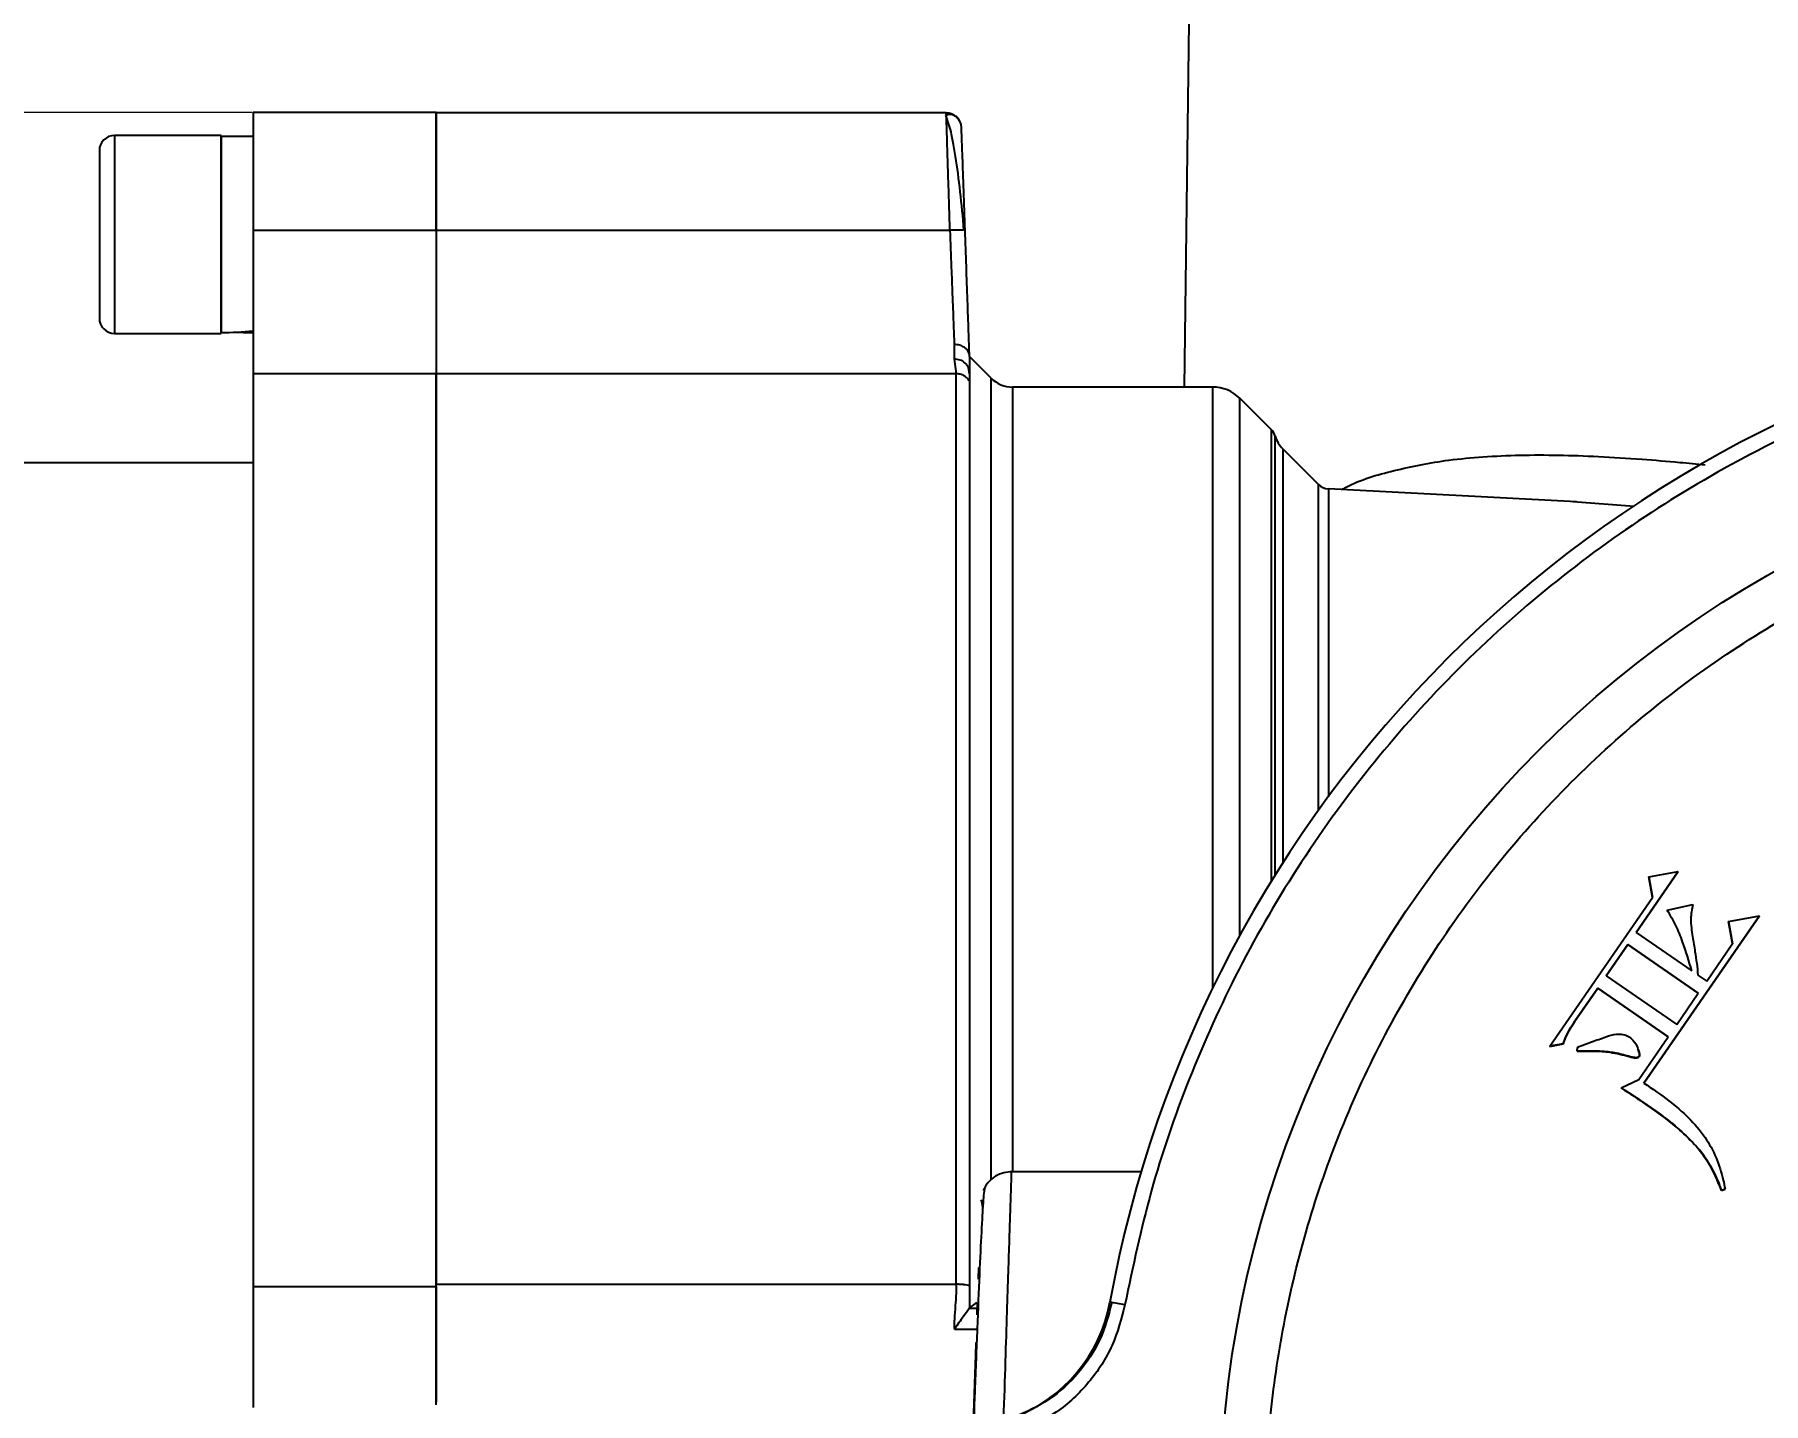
# Model space of a CAD drawing. Header units: millimetres. Extents: x 2278 to 4715, y 679 to 2402.
# Drawn here: x 3693.4 to 3806.8, y 2091.4 to 2181.2 of the extents above; entities that cross this region are included whole.
import ezdxf

# ---------------------------------------------------------------- set-up
doc = ezdxf.new("R2010")
doc.units = ezdxf.units.MM
doc.layers.add('AM_5', color=3, linetype='Continuous', lineweight=25)
doc.styles.add('SLDTEXTSTYLE1', font='txt.shx', dxfattribs={"width": 0.7, "bigfont": 'gbcbig.shx'})
doc.dimstyles.new('SLDDIMSTYLE12$0', dxfattribs={"dimtxt": 12, "dimasz": 10, "dimexe": 0, "dimexo": 0.0625, "dimgap": 0.875, "dimtad": 1, "dimdec": 1, "dimlfac": 1.8, "dimrnd": 1e-09, "dimzin": 12, "dimdsep": 46, "dimtxsty": 'SLDTEXTSTYLE1', "dimcen": 0.09, "dimdle": 8.16, "dimclrd": 3, "dimclre": 3, "dimadec": 0, "dimazin": 3, "dimtfac": 1, "dimtdec": 1, "dimtofl": 0, "dimtmove": 0, "dimatfit": 3, "dimfxl": 0, "dimfrac": 2, "dimtolj": 1, "dimlwd": 5, "dimlwe": 5, "dimarcsym": 0})

# ---------------------------------------------------------------- blocks, each defined once
blk = doc.blocks.new('*D60')
at = {"layer": 'AM_5', "color": 3, "lineweight": 5, "transparency": 16777216}
blk.add_line((3707.66, 2176.12), (3538.45, 2176.12), dxfattribs=at)
at = {"layer": 'AM_5', "color": 3, "linetype": 'Continuous', "lineweight": 5, "transparency": 16777216}
for p, q in [((3538.45, 2166.12), (3538.45, 2000.12)), ((3707.66, 1990.12), (3538.45, 1990.12))]:
    blk.add_line(p, q, dxfattribs=at)
at = {"layer": 'AM_5', "color": 3, "transparency": 16777216}
for points in [[(3536.78, 2166.12), (3540.11, 2166.12), (3538.45, 2176.12)], [(3536.78, 2000.12), (3540.11, 2000.12), (3538.45, 1990.12)]]:
    blk.add_solid(points, dxfattribs=at)
at = {"layer": 'Defpoints', "color": 0, "transparency": 16777216}
for p in [(3707.72, 2176.12), (3538.45, 1990.12), (3707.72, 1990.12)]:
    blk.add_point(p, dxfattribs=at)
at = {"layer": 'AM_5', "color": 0, "transparency": 16777216, "insert": (3531.57, 2083.12), "char_height": 12, "attachment_point": 5, "rotation": 90, "style": 'SLDTEXTSTYLE1'}
blk.add_mtext('\\A1;186', dxfattribs=at)

msp = doc.modelspace()

# ---------------------------------------------------------------- linework, layer by layer
at = {"color": 7, "linetype": 'Continuous', "lineweight": 25}
for p, q in [((3769.321, 2197.936), (3768.799, 2158.1)), ((3719.721, 2176.12), (3707.721, 2176.121)), ((3707.721, 2176.121), (3707.721, 2168.401)), ((3719.721, 2168.401), (3719.721, 2176.12)), ((3753.197, 2176.1), (3719.721, 2176.1)), ((3753.385, 2175.263), (3753.159, 2175.96)), ((3705.621, 2174.621), (3698.621, 2174.621)), ((3698.621, 2174.621), (3698.621, 2168.121)), ((3705.621, 2174.621), (3705.621, 2168.121)), ((3707.721, 2174.561), (3705.621, 2174.561)), ((3705.621, 2161.681), (3705.621, 2174.561)), ((3698.621, 2168.121), (3698.621, 2161.621)), ((3705.621, 2168.121), (3705.621, 2161.621)), ((3707.721, 2168.401), (3719.721, 2168.401)), ((3707.721, 2168.401), (3707.721, 2158.965)), ((3719.721, 2168.401), (3719.721, 2158.965)), ((3719.721, 2168.398), (3753.432, 2168.398)), ((3698.621, 2161.621), (3705.621, 2161.621)), ((3754.721, 2160.117), (3754.721, 2159.055)), ((3756.135, 2158.686), (3754.721, 2160.1)), ((3719.721, 2158.965), (3707.721, 2158.965)), ((3753.855, 2158.979), (3719.721, 2158.979)), ((3753.721, 2159.938), (3753.855, 2158.979)), ((3754.722, 2158.98), (3754.652, 2159.377)), ((3754.721, 2159.055), (3754.721, 2158.489)), ((3770.685, 2158.1), (3757.549, 2158.1)), ((3774.534, 2155.287), (3772.453, 2157.368)), ((3774.784, 2126.078), (3774.784, 2154.87)), ((3777.615, 2151.706), (3775.283, 2154.038)), ((3775.283, 2154.038), (3775.283, 2126.867)), ((3707.721, 2153.121), (3566.721, 2153.121)), ((3777.615, 2130.307), (3777.615, 2151.706)), ((3794.545, 2150.561), (3778.27, 2151.414)), ((3778.27, 2151.414), (3778.27, 2131.207)), ((3798.338, 2150.258), (3794.332, 2150.572)), ((3801.223, 2126.297), (3798.465, 2122.297)), ((3798.466, 2122.297), (3801.223, 2126.294)), ((3799.292, 2125.942), (3801.223, 2126.297)), ((3801.223, 2126.297), (3801.223, 2126.294)), ((3799.543, 2124.591), (3799.292, 2125.942)), ((3799.292, 2125.942), (3799.292, 2125.94)), ((3799.292, 2125.94), (3799.543, 2124.591)), ((3792.801, 2114.818), (3799.543, 2124.591)), ((3800.491, 2123.767), (3802.176, 2124.124)), ((3806.55, 2123.379), (3798.981, 2112.406)), ((3798.981, 2112.404), (3806.55, 2123.377)), ((3804.524, 2123.009), (3806.55, 2123.379)), ((3804.791, 2121.558), (3804.524, 2123.009)), ((3804.524, 2123.009), (3804.524, 2123.007)), ((3804.524, 2123.007), (3804.791, 2121.557)), ((3806.55, 2123.379), (3806.55, 2123.377)), ((3797.912, 2121.496), (3796.495, 2119.439)), ((3796.496, 2119.438), (3797.912, 2121.494)), ((3802.543, 2118.301), (3797.912, 2121.496)), ((3797.912, 2121.494), (3797.912, 2121.496)), ((3797.912, 2121.494), (3802.542, 2118.299)), ((3798.465, 2122.297), (3802.122, 2119.775)), ((3803.096, 2119.102), (3804.791, 2121.558)), ((3796.495, 2119.439), (3801.126, 2116.244)), ((3802.523, 2119.498), (3803.096, 2119.102)), ((3795.942, 2118.64), (3794.442, 2116.467)), ((3794.442, 2116.465), (3795.942, 2118.638)), ((3800.573, 2115.445), (3795.942, 2118.64)), ((3795.942, 2118.64), (3795.942, 2118.638)), ((3795.942, 2118.638), (3800.572, 2115.443)), ((3801.126, 2116.244), (3802.543, 2118.301)), ((3794.442, 2116.467), (3794.442, 2116.465)), ((3793.669, 2114.977), (3792.801, 2114.818)), ((3792.801, 2114.816), (3793.669, 2114.975)), ((3792.801, 2114.818), (3792.801, 2114.816)), ((3793.669, 2114.977), (3793.669, 2114.975)), ((3794.607, 2114.5), (3794.609, 2114.749)), ((3798.639, 2112.642), (3800.573, 2115.445)), ((3797.856, 2114.196), (3797.856, 2114.194)), ((3798.589, 2114.641), (3798.589, 2114.643)), ((3798.665, 2114.143), (3798.665, 2114.145)), ((3797.494, 2112.085), (3798.639, 2112.642)), ((3765.982, 2106.579), (3757.465, 2106.579)), ((3804.303, 2105.448), (3804.072, 2105.356)), ((3804.072, 2105.354), (3804.303, 2105.446)), ((3804.072, 2105.356), (3804.072, 2105.354)), ((3804.303, 2105.448), (3804.303, 2105.446)), ((3755.314, 2100.287), (3755.288, 2099.539)), ((3755.314, 2100.296), (3755.314, 2100.287)), ((3707.721, 2099.054), (3707.72, 2091.116)), ((3707.721, 2099.054), (3719.721, 2099.054)), ((3719.721, 2099.054), (3719.72, 2091.466)), ((3719.721, 2099.206), (3753.855, 2099.195)), ((3754.721, 2099.092), (3754.721, 2097.635)), ((3754.705, 2097.608), (3754.721, 2097.635)), ((3754.721, 2097.635), (3755.199, 2097.999)), ((3755.234, 2097.987), (3755.206, 2097.193)), ((3755.234, 2098), (3755.234, 2097.987)), ((3755.221, 2097.608), (3754.705, 2097.608)), ((3753.727, 2096.259), (3755.225, 2096.259)), ((3755.142, 2095.376), (3755.142, 2095.358)), ((3755.115, 2094.572), (3754.908, 2088.652)), ((3755.142, 2095.358), (3755.115, 2094.572))]:
    msp.add_line(p, q, dxfattribs=at)
at = {"color": 7, "linetype": 'Continuous', "lineweight": 25, "flags": 128}
for points in [[(3753.721, 2160.894), (3753.721, 2160.761), (3753.721, 2160.631), (3753.721, 2160.505), (3753.721, 2160.384), (3753.721, 2160.266), (3753.721, 2160.152), (3753.721, 2160.043), (3753.721, 2159.938)], [(3707.721, 2158.965), (3707.721, 2157.706), (3707.721, 2156.102), (3707.721, 2154.161), (3707.721, 2151.89), (3707.721, 2149.302), (3707.721, 2146.407), (3707.721, 2143.219), (3707.721, 2139.754), (3707.721, 2136.026), (3707.721, 2132.053), (3707.721, 2127.854), (3707.721, 2123.448), (3707.721, 2118.855), (3707.721, 2114.097), (3707.721, 2109.195), (3707.721, 2104.173), (3707.721, 2099.054)], [(3719.721, 2099.054), (3719.721, 2104.173), (3719.721, 2109.195), (3719.721, 2114.097), (3719.721, 2118.855), (3719.721, 2123.448), (3719.721, 2127.854), (3719.721, 2132.053), (3719.721, 2136.026), (3719.721, 2139.753), (3719.721, 2143.219), (3719.721, 2146.407), (3719.721, 2149.302), (3719.721, 2151.89), (3719.721, 2154.161), (3719.721, 2156.102), (3719.721, 2157.706), (3719.721, 2158.965)], [(3753.855, 2099.195), (3753.855, 2104.312), (3753.855, 2109.331), (3753.855, 2114.228), (3753.855, 2118.982), (3753.855, 2123.569), (3753.855, 2127.969), (3753.855, 2132.161), (3753.855, 2136.126), (3753.855, 2139.846), (3753.855, 2143.304), (3753.855, 2146.482), (3753.855, 2149.368), (3753.855, 2151.946), (3753.855, 2154.207), (3753.855, 2156.138), (3753.855, 2157.731), (3753.855, 2158.979)], [(3754.721, 2158.489), (3754.721, 2157.249), (3754.721, 2155.667), (3754.721, 2153.748), (3754.721, 2151.502), (3754.721, 2148.94), (3754.721, 2146.073), (3754.721, 2142.915), (3754.721, 2139.48), (3754.721, 2135.784), (3754.721, 2131.845), (3754.721, 2127.679), (3754.721, 2123.308), (3754.721, 2118.75), (3754.721, 2114.028), (3754.721, 2109.162), (3754.721, 2104.175), (3754.721, 2099.092)], [(3756.135, 2106.079), (3756.135, 2108.761), (3756.135, 2113.548), (3756.135, 2118.194), (3756.135, 2122.676), (3756.135, 2126.975), (3756.135, 2131.069), (3756.135, 2134.939), (3756.135, 2138.569), (3756.135, 2141.94), (3756.135, 2145.038), (3756.135, 2147.848), (3756.135, 2150.356), (3756.135, 2152.551), (3756.135, 2154.423), (3756.135, 2155.963), (3756.135, 2157.164), (3756.135, 2158.021), (3756.135, 2158.529), (3756.135, 2158.686)], [(3757.549, 2158.1), (3757.549, 2158.056), (3757.549, 2157.705), (3757.549, 2157.004), (3757.549, 2155.958), (3757.549, 2154.572), (3757.549, 2152.851), (3757.549, 2150.804), (3757.549, 2148.44), (3757.549, 2145.771), (3757.549, 2142.809), (3757.549, 2139.568), (3757.549, 2136.062), (3757.549, 2132.309), (3757.549, 2128.326), (3757.549, 2124.131), (3757.549, 2119.745), (3757.549, 2115.187), (3757.549, 2110.479), (3757.549, 2106.579)], [(3770.685, 2118.667), (3770.685, 2118.994), (3770.685, 2123.422), (3770.685, 2127.661), (3770.685, 2131.69), (3770.685, 2135.491), (3770.685, 2139.045), (3770.685, 2142.336), (3770.685, 2145.349), (3770.685, 2148.07), (3770.685, 2150.485), (3770.685, 2152.583), (3770.685, 2154.354), (3770.685, 2155.791), (3770.685, 2156.885), (3770.685, 2157.633), (3770.685, 2158.031), (3770.685, 2158.1)], [(3772.453, 2122.093), (3772.453, 2125.167), (3772.453, 2129.361), (3772.453, 2133.327), (3772.453, 2137.045), (3772.453, 2140.496), (3772.453, 2143.664), (3772.453, 2146.533), (3772.453, 2149.089), (3772.453, 2151.319), (3772.453, 2153.212), (3772.453, 2154.759), (3772.453, 2155.952), (3772.453, 2156.786), (3772.453, 2157.256), (3772.453, 2157.368)], [(3774.534, 2125.675), (3774.534, 2128.679), (3774.534, 2132.518), (3774.534, 2136.109), (3774.534, 2139.436), (3774.534, 2142.482), (3774.534, 2145.232), (3774.534, 2147.671), (3774.534, 2149.788), (3774.534, 2151.573), (3774.534, 2153.016), (3774.534, 2154.109), (3774.534, 2154.849), (3774.534, 2155.23), (3774.534, 2155.287)]]:
    msp.add_lwpolyline(points, dxfattribs=at)
at = {"color": 7, "linetype": 'Continuous', "lineweight": 25}
msp.add_circle((3842.643, 2083.711), 71.5, dxfattribs=at)
for centre, radius, start, end in [((3753.197, 2175.1), 1, 1.99976, 89.99975), ((3698.621, 2173.621), 1, 89.99969, 179.99969), ((3698.621, 2162.621), 1, 179.99969, 269.99969), ((3842.643, 2083.709), 80, 100.30604, 169.69383), ((3757.549, 2160.1), 2, 224.99969, 269.99969), ((3770.685, 2155.6), 2.5, 44.99977, 89.99969), ((3773.827, 2154.58), 1, 16.90237, 44.99987), ((3776.697, 2155.452), 2, 196.90236, 224.99969), ((3778.322, 2152.413), 1, 224.99969, 266.99945), ((3754.095, 2099.811), 10, 290.58663, 349.69385), ((3743.437, 1981.112), 118.693, 79.57321, 80.05575)]:
    msp.add_arc(centre, radius, start, end, dxfattribs=at)
for centre, start_param, end_param in [((3705.621, 2168.121), 4.712389, 4.9017857), ((3707.721, 2168.121), 4.6181163, 4.712389)]:
    msp.add_ellipse(centre, major_axis=(11.154, 0), ratio=0.5773503, start_param=start_param, end_param=end_param, dxfattribs=at)
for points in [[(3719.721, 2176.1), (3719.721, 2175.988), (3719.721, 2175.762), (3719.721, 2173.996), (3719.721, 2171.457), (3719.721, 2169.418), (3719.721, 2168.398)], [(3719.721, 2168.398), (3719.721, 2167.294), (3719.721, 2165.087), (3719.721, 2162.209), (3719.721, 2159.969), (3719.721, 2159.309), (3719.721, 2158.979)], [(3719.721, 2158.979), (3719.721, 2158.404), (3719.721, 2157.255), (3719.721, 2154.655), (3719.721, 2151.441), (3719.721, 2147.579), (3719.721, 2143.122), (3719.721, 2138.107), (3719.721, 2132.582), (3719.721, 2126.598), (3719.721, 2120.21), (3719.721, 2113.475), (3719.721, 2106.469), (3719.721, 2101.627), (3719.721, 2099.206)], [(3754.721, 2159.055), (3754.706, 2159.17), (3754.676, 2159.402), (3754.445, 2159.694), (3754.114, 2159.898), (3753.852, 2159.925), (3753.721, 2159.938)], [(3754.721, 2158.489), (3754.671, 2158.56), (3754.573, 2158.702), (3754.36, 2158.856), (3754.117, 2158.959), (3753.942, 2158.972), (3753.855, 2158.979)], [(3719.72, 2091.278), (3719.72, 2091.421), (3719.72, 2091.708), (3719.72, 2093.483), (3719.721, 2096.017), (3719.721, 2098.143), (3719.721, 2099.206)], [(3754.721, 2099.092), (3754.671, 2099.107), (3754.572, 2099.137), (3754.36, 2099.169), (3754.116, 2099.191), (3753.942, 2099.194), (3753.855, 2099.195)], [(3764.067, 2098.029), (3763.845, 2097.19), (3763.402, 2095.511), (3761.942, 2093.329), (3760.029, 2091.53), (3758.447, 2090.816), (3757.656, 2090.459)]]:
    msp.add_open_spline(points, degree=3, dxfattribs=at)
for points, knots in [([(3754.08, 2175.552), (3754.039, 2175.624), (3753.947, 2175.786), (3753.714, 2175.943), (3753.435, 2176.017), (3753.25, 2175.977), (3753.159, 2175.957)], [0, 0, 0, 0, 0.2110006, 0.4756494, 0.740464, 1, 1, 1, 1]), ([(3753.432, 2168.398), (3753.402, 2169.4), (3753.349, 2171.154), (3753.286, 2173.185), (3753.245, 2174.544), (3753.217, 2175.448), (3753.2, 2176.002), (3753.198, 2176.068), (3753.197, 2176.1)], [0, 0, 0, 0, 0.2452809, 0.4288993, 0.5790518, 0.7242842, 0.8645993, 1, 1, 1, 1]), ([(3754.36, 2168.407), (3754.284, 2169.259), (3754.129, 2170.991), (3753.807, 2173.304), (3753.542, 2174.818), (3753.413, 2175.184), (3753.385, 2175.263)], [0, 0, 0, 0, 0.2966354, 0.6024529, 0.914745, 1, 1, 1, 1]), ([(3754.432, 2168.395), (3754.401, 2169.287), (3754.338, 2171.07), (3754.261, 2173.291), (3754.206, 2174.839), (3754.199, 2175.036), (3754.196, 2175.135)], [0, 0, 0, 0, 0.249886, 0.4997488, 0.7497519, 1, 1, 1, 1]), ([(3697.621, 2173.621), (3697.621, 2173.547), (3697.621, 2173.434), (3697.621, 2172.748), (3697.621, 2172.038), (3697.621, 2171.157), (3697.621, 2169.877), (3697.621, 2168.812), (3697.621, 2168.121)], [0, 0, 0, 0, 0.2394568, 0.3683607, 0.5, 0.6316393, 0.7605432, 1, 1, 1, 1]), ([(3697.621, 2168.121), (3697.621, 2167.429), (3697.621, 2166.364), (3697.621, 2165.084), (3697.621, 2164.203), (3697.621, 2163.493), (3697.621, 2162.807), (3697.621, 2162.694), (3697.621, 2162.621)], [0, 0, 0, 0, 0.2394568, 0.3683607, 0.5, 0.6316393, 0.7605432, 1, 1, 1, 1]), ([(3754.432, 2168.395), (3754.418, 2168.4), (3754.398, 2168.406), (3754.273, 2168.41), (3754.144, 2168.412), (3753.984, 2168.411), (3753.751, 2168.407), (3753.558, 2168.401), (3753.432, 2168.398)], [0, 0, 0, 0, 0.239471, 0.3683705, 0.5000015, 0.6316323, 0.7605311, 1, 1, 1, 1]), ([(3753.432, 2168.398), (3753.464, 2167.573), (3753.519, 2166.126), (3753.599, 2164.076), (3753.666, 2162.316), (3753.703, 2161.354), (3753.721, 2160.894)], [0, 0, 0, 0, 0.2851739, 0.500074, 0.7610217, 1, 1, 1, 1]), ([(3754.721, 2160.117), (3754.703, 2160.649), (3754.665, 2161.719), (3754.594, 2163.756), (3754.515, 2166.008), (3754.459, 2167.601), (3754.432, 2168.395)], [0, 0, 0, 0, 0.2485215, 0.4999911, 0.7509557, 1, 1, 1, 1]), ([(3828.509, 2161.436), (3826.014, 2160.91), (3820.976, 2159.848), (3813.599, 2157.309), (3806.357, 2154.04), (3799.378, 2149.977), (3792.775, 2145.165), (3786.681, 2139.673), (3781.189, 2133.579), (3776.377, 2126.976), (3772.315, 2119.997), (3769.045, 2112.755), (3766.506, 2105.378), (3765.444, 2100.341), (3764.918, 2097.845)], [0, 0, 0, 0, 0.0799588, 0.1613715, 0.2441424, 0.3288926, 0.4142166, 0.5, 0.5857784, 0.6711024, 0.7558576, 0.8386237, 0.9200388, 1, 1, 1, 1]), ([(3754.721, 2160.117), (3754.716, 2160.172), (3754.706, 2160.279), (3754.641, 2160.434), (3754.558, 2160.551), (3754.477, 2160.631), (3754.431, 2160.668), (3754.401, 2160.692), (3754.306, 2160.761), (3754.086, 2160.874), (3753.848, 2160.887), (3753.721, 2160.894)], [0, 0, 0, 0, 0.13274928, 0.2587097, 0.38346285, 0.46187539, 0.50802694, 0.51153962, 0.54269826, 0.7552829, 1, 1, 1, 1]), ([(3779.158, 2151.368), (3779.253, 2151.422), (3780.252, 2151.996), (3782.567, 2152.661), (3785.604, 2153.272), (3788.423, 2153.54), (3790.823, 2153.647), (3793.355, 2153.647), (3796.021, 2153.554), (3798.685, 2153.385), (3801.027, 2153.192), (3802.436, 2153.049), (3802.991, 2152.993)], [0, 0, 0, 0, 0.0175251, 0.1841374, 0.3534819, 0.4507624, 0.5518318, 0.6514871, 0.7507207, 0.855208, 0.9429111, 1, 1, 1, 1]), ([(3774.143, 2083.718), (3774.198, 2085.807), (3774.308, 2089.985), (3775.218, 2096.324), (3776.704, 2102.676), (3778.878, 2109.042), (3781.708, 2115.265), (3785.222, 2121.288), (3789.376, 2126.979), (3794.12, 2132.241), (3799.381, 2136.984), (3805.073, 2141.138), (3811.096, 2144.652), (3817.319, 2147.484), (3823.685, 2149.655), (3830.037, 2151.15), (3836.376, 2152.027), (3842.643, 2152.313), (3848.91, 2152.027), (3855.249, 2151.15), (3861.602, 2149.655), (3867.967, 2147.484), (3874.191, 2144.652), (3880.213, 2141.138), (3885.905, 2136.984), (3891.166, 2132.241), (3895.91, 2126.979), (3900.064, 2121.288), (3903.578, 2115.265), (3906.409, 2109.042), (3908.583, 2102.676), (3910.069, 2096.324), (3910.979, 2089.985), (3911.088, 2085.807), (3911.143, 2083.718)], [0, 0, 0, 0, 0.02912361, 0.05824846, 0.08912004, 0.11999406, 0.1519015, 0.18431275, 0.21706879, 0.24999999, 0.2829312, 0.31568724, 0.34809849, 0.38000593, 0.41087751, 0.44175153, 0.47087453, 0.49999999, 0.52912299, 0.55824846, 0.58912004, 0.61999406, 0.6519015, 0.68431275, 0.71706879, 0.74999999, 0.7829312, 0.81568724, 0.84809849, 0.88000593, 0.91087751, 0.94175153, 0.97087515, 1, 1, 1, 1]), ([(3802.122, 2119.775), (3801.929, 2120.413), (3801.625, 2121.42), (3801.104, 2122.771), (3800.696, 2123.433), (3800.491, 2123.767)], [0, 0, 0, 0, 0.4622699, 0.7292654, 1, 1, 1, 1]), ([(3802.176, 2124.124), (3802.12, 2123.81), (3802.03, 2123.305), (3802.083, 2122.6), (3802.133, 2122.217), (3802.158, 2122.025)], [0, 0, 0, 0, 0.4510454, 0.7247717, 1, 1, 1, 1]), ([(3802.158, 2122.025), (3802.217, 2121.697), (3802.321, 2121.114), (3802.444, 2120.271), (3802.497, 2119.756), (3802.523, 2119.498)], [0, 0, 0, 0, 0.3914898, 0.6955835, 1, 1, 1, 1]), ([(3794.442, 2116.467), (3794.351, 2116.327), (3794.169, 2116.048), (3793.895, 2115.558), (3793.752, 2115.19), (3793.669, 2114.977)], [0, 0, 0, 0, 0.2971536, 0.5945312, 1, 1, 1, 1]), ([(3793.669, 2114.975), (3793.729, 2115.131), (3793.847, 2115.443), (3794.103, 2115.944), (3794.318, 2116.274), (3794.442, 2116.465)], [0, 0, 0, 0, 0.2971762, 0.5946304, 1, 1, 1, 1]), ([(3794.609, 2114.749), (3794.919, 2114.873), (3795.539, 2115.121), (3796.396, 2115.404), (3797.079, 2115.653), (3797.596, 2115.609), (3797.879, 2115.52), (3798.01, 2115.438), (3798.028, 2115.427)], [0, 0, 0, 0, 0.2778733, 0.555831, 0.7571621, 0.8707407, 0.982618, 1, 1, 1, 1]), ([(3798.028, 2115.427), (3798.178, 2115.287), (3798.432, 2115.05), (3798.593, 2114.653), (3798.665, 2114.406), (3798.702, 2114.251), (3798.676, 2114.176), (3798.665, 2114.145)], [0, 0, 0, 0, 0.4076992, 0.6900828, 0.8437541, 0.9341612, 1, 1, 1, 1]), ([(3797.856, 2114.196), (3797.56, 2114.275), (3796.968, 2114.431), (3795.874, 2114.513), (3795.088, 2114.505), (3794.607, 2114.5)], [0, 0, 0, 0, 0.2800426, 0.5593015, 1, 1, 1, 1]), ([(3794.607, 2114.497), (3794.94, 2114.502), (3795.606, 2114.512), (3796.702, 2114.473), (3797.442, 2114.294), (3797.856, 2114.194)], [0, 0, 0, 0, 0.3052726, 0.6107465, 1, 1, 1, 1]), ([(3798.665, 2114.145), (3798.647, 2114.127), (3798.611, 2114.092), (3798.486, 2114.061), (3798.307, 2114.076), (3798.081, 2114.128), (3797.931, 2114.174), (3797.856, 2114.196)], [0, 0, 0, 0, 0.08760568, 0.17563974, 0.44506263, 0.72129423, 1, 1, 1, 1]), ([(3797.856, 2114.194), (3797.931, 2114.172), (3798.081, 2114.126), (3798.309, 2114.074), (3798.494, 2114.057), (3798.618, 2114.094), (3798.65, 2114.128), (3798.665, 2114.143)], [0, 0, 0, 0, 0.2779118, 0.55610172, 0.83547916, 0.9259082, 1, 1, 1, 1]), ([(3798.665, 2114.143), (3798.676, 2114.179), (3798.709, 2114.286), (3798.653, 2114.458), (3798.604, 2114.582), (3798.582, 2114.638)], [0, 0, 0, 0, 0.2145946, 0.6465803, 1, 1, 1, 1]), ([(3798.981, 2112.406), (3799.532, 2112.03), (3800.55, 2111.333), (3801.919, 2110.163), (3803.339, 2108.538), (3804.028, 2106.837), (3804.264, 2105.645), (3804.303, 2105.448)], [0, 0, 0, 0, 0.2213716, 0.4092764, 0.5964037, 0.9332213, 1, 1, 1, 1]), ([(3804.072, 2105.356), (3803.816, 2105.979), (3803.196, 2107.488), (3800.937, 2109.85), (3798.816, 2111.226), (3797.494, 2112.085)], [0, 0, 0, 0, 0.2094523, 0.5068834, 1, 1, 1, 1]), ([(3797.494, 2112.083), (3798.054, 2111.722), (3799.48, 2110.803), (3801.681, 2109.169), (3803.358, 2107.186), (3803.905, 2105.782), (3804.072, 2105.354)], [0, 0, 0, 0, 0.2084819, 0.5302845, 0.8564654, 1, 1, 1, 1]), ([(3757.531, 2106.577), (3757.344, 2106.568), (3756.957, 2106.55), (3756.403, 2106.305), (3755.92, 2105.909), (3755.724, 2105.544), (3755.627, 2105.363)], [0, 0, 0, 0, 0.2341083, 0.485653, 0.7448761, 1, 1, 1, 1]), ([(3757.465, 2106.579), (3757.464, 2106.528), (3757.46, 2106.426), (3757.435, 2105.656), (3757.403, 2104.645), (3757.367, 2103.516), (3757.319, 2102.01), (3757.254, 2100.001), (3757.168, 2097.341), (3757.066, 2094.126), (3756.988, 2091.661), (3756.947, 2090.386)], [0, 0, 0, 0, 0.1217334, 0.2456529, 0.3295313, 0.4143849, 0.5002146, 0.6112196, 0.7315209, 0.8611156, 1, 1, 1, 1]), ([(3755.751, 2105.461), (3755.738, 2105.497), (3755.696, 2105.609), (3755.614, 2104.681), (3755.502, 2102.783), (3755.373, 2099.949), (3755.228, 2096.377), (3755.082, 2092.531), (3754.983, 2089.792), (3754.939, 2088.579)], [0, 0, 0, 0, 0.0766683, 0.2378832, 0.398102, 0.5574825, 0.7161906, 0.8743952, 1, 1, 1, 1]), ([(3755.486, 2104.667), (3755.49, 2104.684), (3755.502, 2104.746), (3755.551, 2104.421), (3755.586, 2104.184)], [0, 0, 0, 0, 0.272533, 1, 1, 1, 1]), ([(3753.855, 2099.195), (3753.843, 2098.793), (3753.822, 2098.087), (3753.745, 2097.249), (3753.718, 2096.673), (3753.724, 2096.388), (3753.727, 2096.259)], [0, 0, 0, 0, 0.39272652, 0.69002655, 0.85917042, 1, 1, 1, 1]), ([(3764.918, 2097.845), (3764.684, 2096.942), (3764.209, 2095.105), (3762.624, 2092.691), (3760.533, 2090.701), (3758.81, 2089.906), (3757.963, 2089.515)], [0, 0, 0, 0, 0.24579633, 0.5, 0.75420367, 1, 1, 1, 1]), ([(3754.705, 2097.608), (3754.581, 2097.436), (3754.302, 2097.049), (3753.932, 2096.541), (3753.727, 2096.259)], [0, 0, 0, 0, 0.4434973, 1, 1, 1, 1])]:
    msp.add_open_spline(points, degree=3, knots=knots, dxfattribs=at)

# ---------------------------------------------------------------- dimensions: what is measured, and where the dimension line sits
at = {"layer": 'AM_5'}
dim = msp.add_linear_dim(base=(3538.446, 1990.121), p1=(3707.721, 2176.121), p2=(3707.72, 1990.121), angle=90, dimstyle='SLDDIMSTYLE12$0', override={"dimlfac": 1, "dimpost": ''}, dxfattribs=at)
dim.commit()
dim.dimension.update_dxf_attribs({"geometry": '*D60', "text_midpoint": (3531.571, 2083.121)})

doc.saveas('drawing.dxf')
